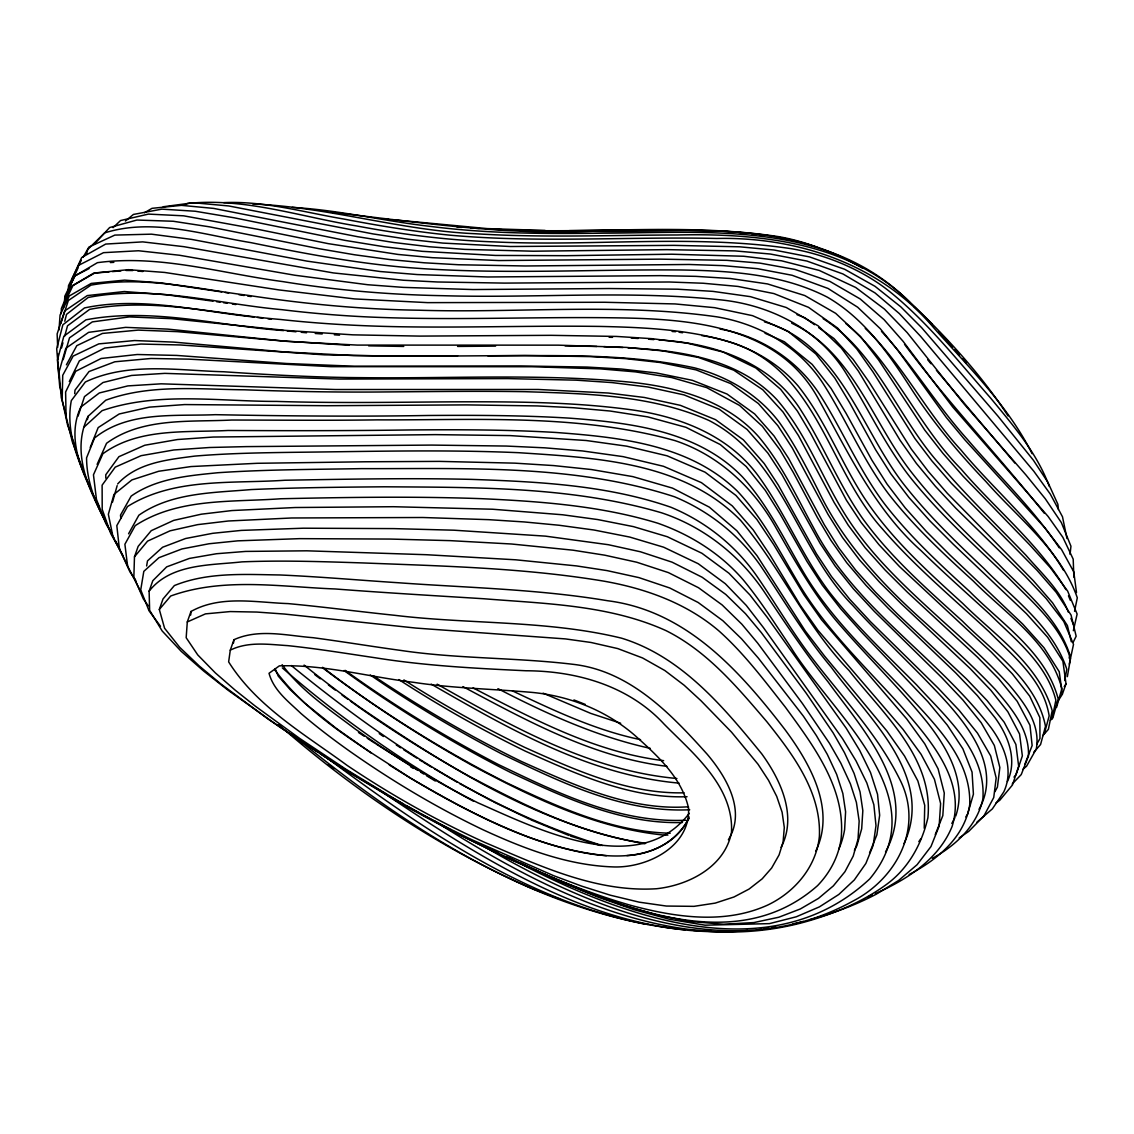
<?xml version="1.0" encoding="UTF-8"?>
<svg xmlns="http://www.w3.org/2000/svg" width="1134" height="1134" viewBox="0 0 1134 1134"><rect width="100%" height="100%" fill="white"/><g stroke="black" fill="none" stroke-linecap="round" stroke-linejoin="round"><path stroke-width="1.5" d="M61.25 313.735L61.364 308.519L70.521 286.859L93.739 273.124L109.006 271.877M64.964 301.545L65.035 298.072L74.192 276.413L97.411 262.677C159.851 254.243 221.385 273.478 282.905 281.615C335.777 290.176 389.246 294.755 442.799 295.69C535.106 298.341 627.754 290.219 719.821 299.787C770.681 304.734 820.208 329.98 846.9 374.73C868.403 408.835 885.399 445.79 910.446 477.598C939.703 514.184 974.673 545.525 1008.452 577.759C1032.124 601.956 1060.389 625.146 1070.453 658.712L1067.363 676.658M924.224 828.274L924.734 805.367L917.874 780.972L904.521 756.009L886.76 730.849L824.588 656.118L805.381 631.099L757.016 555.688L736.859 530.755L709.345 507.153L672.533 488.13L632.815 476.62L591.409 469.533L553.661 465.578L514.964 463.154L439.482 461.382L365.361 461.779L257.177 463.296L191.008 466.556L158.689 471.262L131.884 479.923L113.953 494.438L108.354 514.297L112.876 536.226L127.589 565.327M869.537 853.009L876.865 834.837L879.658 815.19L877.532 794.282L870.529 772.566L859.714 750.453L846.205 728.212L767.08 617.123L749.957 594.967L728.964 573.251L701.932 553.279L667.316 536.736L633.396 526.615L597.703 519.556L562.648 514.779L492.496 509.223L393.413 506.714L295.194 507.522L231.946 510.555L201.342 514.184L173.729 520.378L151.233 530.684L138.15 546.375L134.478 556.822L133.855 576.965L143.338 598.95L148.313 605.882M71.853 282.168L72.023 278.78L81.676 257.546L105.703 244.065L142.714 241.882L183.935 246.688L333.353 272.925L403.335 280.24L437.469 281.983L504.403 283.103L669.244 281.997L703.179 283.245L738.007 286.434L773.912 293.578L808.542 307.357L837.587 328.038L856.808 348.974L872.939 371.867L914.911 438.546L931.879 460.872L951.1 482.985L1036.958 570.204L1056.208 592.331L1071.077 615.11L1076.152 636.231L1073.246 642.113M187.294 621.942L186.174 637.719L197.727 654.885L215.375 672.93L235.177 690.152L255.462 706.269L299.489 738.291L346.012 769.277L395.114 799.186A658.585 345.048 19.4 0 0 471.914 839.741L553.704 875.717L581.813 886.178L610.404 895.222L639.193 902.168L666.367 906.052L693.994 906.349L715.242 903.103L733.996 896.98L749.064 889.07L762.19 878.822L771.644 868.02L779.086 854.908L783.098 842.009L784.303 827.508L782.106 812.213L776.719 796.408L768.54 780.334L757.994 764.188L731.515 732.139L700.954 700.699L684.185 685.262L664.864 670.548L642.567 657.961L617.775 648.591L590.984 642.468L565.441 638.91L416.15 628.094L284.436 614.047L256.865 612.062L230.202 611.566L205.467 613.877L187.294 621.942L190.966 611.495C220.506 594.953 255.901 602.48 288.107 603.6C323.7 606.917 359.152 611.623 394.717 615.308C470.128 624.423 547.283 620.085 621.446 638.144C681.449 656.487 723.379 706.907 761.665 753.741C780.674 779.88 797.486 815.941 781.099 847.367M190.71 614.997L190.966 611.495M58.996 329.966L60.059 315.068L69.316 295.96L91.188 283.415L124.627 280.126L161 282.89L221.782 291.934M63.49 307.924L63.731 304.621L72.987 285.499L94.859 272.968L128.298 269.679L164.671 272.443L279.12 289.935L354.503 298.922L427.603 302.636L604.677 302.268L675.155 303.94L714.647 307.683L752.579 315.677L788.031 331.312L815.842 353.936L834.78 378.019L849.735 402.839L875.519 449.603L890.7 473.601L908.929 497.5L930.149 521.116L953.453 544.419L1026.454 613.692L1047.674 637.308L1062.898 661.25L1066.017 683.83L1062.345 694.277L1057.016 702.598M64.482 301.275L64.879 295.974L75.17 275.661L89.033 268.616M68.281 289.057L68.55 285.527L78.841 265.214L103.492 252.669L138.518 250.756L179.484 255.249L294.939 275.25L367.77 284.733L403.392 287.384L472.949 289.553L608.816 288.532L677.508 289.198L712.903 291.367L750.396 296.654L786.287 307.512L818.195 325.883L841.343 348.067L858.353 371.059L900.084 440.29L916.343 463.352L935.337 486.231L955.735 508.117L1024.852 575.93L1046.158 598.539L1063.791 621.503L1073.515 644.353L1069.291 664.113M74.702 393.654L74.986 390.153L89.033 371.541L114.832 361.789L150.95 358.486L188.712 359.138L330.972 366.665L532.087 366.736L600.439 368.876L635.479 371.881L671.597 377.537L706.695 387.615L739.595 405.462L762.317 426.271L779.994 449.872L793.332 472.524L817.444 517.685L830.939 540.365L846.744 562.747L866.05 585.399L888.305 608.363L955.664 672.845L977.38 695.638L995.057 717.765A162.701 85.234 19.4 0 1 1007.417 781.51M1070.057 554.384L1070.95 546.219L1061.381 522.618L1045.236 498.691L1025.901 474.905L964.042 403.973L907.157 332.588L884.463 309.086L855.731 287.497L819.301 270.459L781.496 260.792L743.748 256.256L671.796 254.214L566.036 255.689L495.459 255.433L422.146 251.323L384.582 246.829L344.949 240.365L234.228 217.799L195.275 211.25L161.864 209.138L133.429 214.439L125.449 221.031M230.287 650.151L228.643 661.887C256.936 706.936 305.131 734.534 347.132 765.407C390.776 794.792 436.774 820.718 484.728 842.392C539.132 865.525 595.832 892.557 656.43 888.744C688.636 885.314 724.98 866.83 731.501 832.257C733.769 786.344 693.498 753.883 664.17 724.187C628.874 685.886 576.809 670.931 526.02 670.761C475.685 668.408 425.264 665.786 375.439 657.805C346.239 653.482 317.095 648.705 287.724 645.629C268.531 644.424 248.204 641.249 230.287 650.151L233.958 639.704C258.878 628.406 286.916 635.635 313.027 637.691C342.454 641.603 371.725 646.465 401.138 650.477C458.051 658.925 515.814 657.437 572.854 664.297C629.753 670.633 671.044 714.023 707.247 754.294C726.398 776.918 746.399 810.867 728.368 839.727M233.491 643.049L233.958 639.704M146.64 565.965L147.477 560.919L162.616 547.24L185.622 538.508L212.738 533.306L241.372 530.4L303.317 528.203L393.867 528.614L453.983 530.202L545.468 536.141L608.405 544.717L640.441 551.776L672.079 562.166L702.173 577.263L725.803 594.471L745.548 613.749L761.297 632.588L806.118 693.072L833.136 732.862L844.518 752.749L854.086 773.416L860.068 791.957L862.832 810.64L861.684 828.798L856.879 845.666L854.398 850.344M1064.812 680.584L1066.782 669.159C1052.721 626.634 1014.037 599.319 983.887 568.418C956.898 542.917 930.022 517.104 906.775 488.059C860.862 431.7 842.222 344.693 764.444 321.858M955.749 816.083C967.132 781.836 947.542 748.242 926.96 722.046C899.857 688.466 868.857 658.33 840.563 625.784C814.651 596.413 795.614 562.095 776.251 528.288C753.982 488.215 719.055 455.173 675.042 440.63C578.255 413.598 476.563 420.26 377.183 419.863C328.662 420.572 280.141 420.104 231.62 420.034C189.647 422.188 142.374 417.199 106.539 443.295L97.127 464.373M979.025 809.293C1001.719 768.639 969.159 726.639 942.354 697.566C913.182 666.112 881.472 637.124 852.655 605.329C797.145 549.267 783.013 458.788 709.019 420.487C651.398 394.916 587.242 393.711 525.269 391.698C478.732 390.947 432.182 391.599 385.645 391.939C338.612 392.407 291.58 391.556 244.575 389.798C198.266 389.401 150.156 383.944 105.76 400.217L88.069 416.334C70.733 451.8 88.764 490.086 106.001 521.782M87.403 419.665L88.069 416.334M1074.564 611.297L1077.3 597.774C1060.715 550.132 1018.346 518.522 986.07 481.723C958.372 452.764 932.573 421.891 910.857 388.154C888.546 353.326 863.98 318.385 827.451 297.221C782.403 273.96 730.962 270.842 681.208 269.977C587.738 269.183 494.084 275.179 400.784 266.958C350.335 262.252 300.51 252.797 250.912 242.633C202.915 234.766 152.778 217.714 104.583 232.924L87.786 249.423L86.425 254.229M1052.054 718.899L1055.867 700.217C1046.625 663.673 1015.128 639.392 989.543 613.99C966.565 593.054 943.332 572.386 921.077 550.685C874.101 508.826 847.665 451.375 817.614 397.51C776.549 323.955 687.034 318.682 612.147 317.789C536.113 316.811 460.05 320.1 384.029 317.563A762.204 399.338 19.4 0 1 282.012 309.681C217.643 303.884 152.75 284.79 88.183 297.477L66.523 314.373L64.766 321.22M1069.135 658.103L1069.844 654.8C1057.526 617.094 1025.108 591.565 998.388 564.052C968.493 535.276 938.357 506.515 912.672 473.799C872.67 423.592 853.633 352.419 791.73 323.204M1073.345 630.731L1077.116 614.061L1067.633 591.041L1050.396 567.751L1029.601 544.745L963.22 476.337L942.907 453.302L924.706 430.027L878.666 360.045L860.593 336.614L835.673 313.324L804.757 295.535L767.534 283.939L730.367 278.51L695.808 276.356L660.186 275.647L487.748 276.98L417.213 274.556L380.173 271.522L307.016 261.132L191.448 239.373L151.46 234.171L114.832 235.092L88.891 247.084L83.023 257.404M61.548 347.911L62.923 342.808M64.766 336.004L67.516 325.798L89.614 309.384C153.062 297.08 216.977 314.331 280.325 319.462C323.8 324.225 367.487 326.45 411.203 326.904C474.451 327.613 537.7 325.529 600.935 326.436C645.898 327.485 691.471 329.47 734.563 343.503C817.586 372.788 828.911 469.873 882.337 528.798C914.798 566.476 953.141 598.327 989.486 632.077C1013.399 656.345 1043.521 680.272 1049.163 715.894L1044.244 734.067M112.493 502.192L117.156 485.636M1056.519 707.503L1061.878 688.593C1049.744 641.986 1005.532 613.664 973.355 581.09C943.474 553.817 913.65 526.162 888.73 494.141C863.073 460.291 846.715 420.771 824.049 385.05C800.561 347.543 760.234 324.083 717.085 316.868C618.37 302.75 518.408 313.239 419.126 310.22C361.888 309.44 304.833 303.983 248.275 295.393C196.182 288.816 143.465 275.605 90.933 285.144L68.352 300.524L60.811 323.474M63.192 359.691L69.5 337.833L92.308 321.9L129.276 316.91L171.291 318.654L285.612 330.405L352.887 334.842L419.665 336.103L551.195 335.324L616.4 336.429L652.206 338.697L687.275 343.163L723.095 352.022L755.896 368.026L780.631 389.302L797.429 411.132L810.682 433.429L846.389 500.165L861.117 522.462L878.921 544.632L899.418 566.49L991.343 652.135L1012.379 673.922L1029.686 696.092L1039.864 717.595L1039.963 738.546L1036.717 744.301M78.062 416.135L84.483 396.617L102.996 382.512L131.544 375.453L164.799 373.369L339.094 379.068L507.72 378.6L576.313 380.173L611.963 382.583L647.982 387.02L684.043 394.901L719.197 409.204L747.065 429.417L767.888 453.09L781.978 474.622L820.08 543.285L835.205 566.135L853.378 588.801L874.201 611.269L941.801 677.65L962.922 700.018L981.179 722.698L994.362 745.492L999.848 767.52L997.41 787.067L994.943 791.688M317.435 751.885L280.141 727.291L228.118 690.266L203.723 671.101L181.242 651.37L162.19 631L149.631 610.305L149.121 591.168L152.792 580.721L166.684 566.858L189.421 558.424L216.523 553.732L245.624 551.422L306.79 550.812L426.327 554.71L515.715 559.799L576.554 565.923L607.016 570.6L638.938 577.617L669.755 587.979L698.19 602.508L722.854 620.709L741.508 638.782L758.263 658.004L803.396 716.178L816.423 735.64L827.267 754.308L836.679 774.437L842.846 793.474L845.595 811.802L844.617 829.564A300.439 157.413 19.4 0 1 838.82 849.125M159.313 609.468L170.695 596.016C223.327 576.965 280.679 586.902 335.253 588.971C384.823 592.77 434.435 595.676 484.048 598.766C545.298 603.713 608.944 604.847 665.899 630.575C707.276 651.199 737.341 687.19 766.825 721.692C792.978 754.507 821.342 792.127 819.386 836.311C816.452 866.787 794.679 892.245 767.633 905.088C724.3 924.734 675.028 917.222 630.66 905.329C578.794 890.388 529.337 868.346 480.688 845.199A783.225 410.352 19.4 0 1 396.617 801.015L343.73 769.291L268.092 719.069L220.974 684.043L199.286 666.012L179.696 647.316L164.586 628.25L159.313 609.468L162.984 599.021L174.367 585.569C207.72 571.975 244.547 574.47 279.815 574.966C319.462 576.696 358.996 580.183 398.601 582.763C468.328 587.823 538.537 589.141 607.611 600.736C686.183 610.659 739.524 670.619 785.026 729.672C809.959 763.352 836.127 809.307 815.7 851.265M1024.923 764.118L1032.138 745.548L1029.984 725.278L1017.198 701.308L998.813 678.883L977.48 657.167L907.186 592.005L885.073 569.991L865.072 547.679L848.161 525.099L834.114 502.433L798.407 435.527L783.041 412.011L762.757 389.742L733.755 370.18L698.26 357.408L662.71 350.874L626.28 347.387L558.396 345.161L357.238 345.09L288.093 341.476L177.499 331.652L138.22 330.107L102.457 333.439L76.8 345.657L66.41 364.836M935.266 834.539L942.822 815.63L944.282 793.049L938.101 768.824L924.777 743.861L906.676 718.885L821.498 619.703L803.893 594.684L773.686 544.589L756.931 519.528L735.938 495.445L705.093 472.198L667.118 455.825L626.776 446.186L586.15 440.502L510.031 435.598L435.371 434.634L213.178 437.044L177.528 439.524L144.783 445.237L118.914 456.69L105.788 474.721L105.802 478.179M90.238 447.406L98.19 427.589L119.212 413.981L149.447 407.134L184.601 404.569L326.734 405.717L466.627 404.895L537.232 405.929L573.35 407.716L610.149 411.032L647.798 416.887L685.886 427.291L720.26 444.542L746.2 466.528L765.308 490.398L780.135 514.099L806.969 561.429L822.306 585.13L840.648 608.717L861.528 632.077L927.853 701.663L947.315 725.122L962.879 748.794L972.051 772.084L973.411 794.169L967.6 814.212L965.785 816.934M689.132 816.948C679.181 841.045 651.937 854.384 626.904 855.603M885.512 851.974C919.575 789.703 862.379 729.346 828.075 681.888C804.927 652.957 784.53 622.042 763.905 591.31C739.226 554.923 703.434 526.743 661.59 512.809C571.805 486.458 477.116 487.45 384.369 486.798C339.959 487.181 295.535 487.606 251.153 489.562C213.05 492.865 171.447 492.468 138.844 515.233L128.567 533.802M72.491 280.126L78.005 267.993M69.287 381.534L79.366 360.853L104.796 348.039L140.914 344.056L180.349 344.977L324.352 354.829L391.471 356.133L457.612 355.878M951.823 823.454L954.97 817.557M77.991 266.249L81.35 260.352M904.039 843.568C935.55 775.996 867.071 716.773 831.165 667.104C804.389 635.338 783.339 599.489 760.163 565.157C738.702 534.61 709.019 511.108 674.56 496.791C573.875 463.877 466.216 468.98 361.661 468.626C313.679 469.448 265.639 469.519 217.728 472.736C187.904 475.741 156.464 478.364 131.175 496.097L120.487 515.162L120.842 518.465M1064.245 686.609L1066.017 683.83M689.259 813.333C638.3 879.8 537.644 829.138 477.726 802.73C434.917 781.298 393.881 756.378 354.814 728.737C329.2 709.289 301.261 690.975 282.125 664.68M689.047 818.45C656.855 875.363 579.346 855.348 529.266 837.36C480.036 818.62 433.67 793.077 389.246 764.911M918.838 841.626L920.808 838.749M1013.98 777.116L1016.092 774.579L1022.358 755.896L1019.551 733.981L1007.842 711.741L990.847 690.252L969.924 668.323L901.19 603.685L879.332 581.912L859.444 559.827L842.519 537.53L828.004 514.354L792.241 447.887L777.796 425.604L758.348 403.506L730.693 383.59L696.106 369.897L660.116 362.497L625.004 358.599L590.757 356.615L524.716 355.495L419.793 356.246L353.567 355.537L284.421 351.923L173.828 342.114L134.549 340.554L98.786 343.885L73.129 356.104L62.739 375.283L62.157 399.792L67.53 424.896L75.397 447.094M134.478 556.822L147.562 541.131L170.057 530.825L197.67 524.631L228.274 521.002L291.523 517.983L422.84 517.501L488.825 519.67L524.22 521.938L558.977 525.24L594.032 530.017L629.724 537.062L663.645 547.198L698.26 563.74L725.292 583.698L746.285 605.414L763.409 627.57L842.534 738.659L856.042 760.9L866.858 783.013L873.86 804.743L875.987 825.637L873.194 845.284L865.866 863.456L854.327 879.927L838.791 894.485L819.414 906.874L796.295 916.782L769.433 923.629L705.107 925.188L669.641 919.305L633.821 909.624L598.554 897.278L564.094 883.145L520.988 863.187M1033.74 752.267L1040.573 744.514L1045.491 726.341C1036.618 680.513 993.427 652.39 962.511 621.219C926.988 588.985 890.388 557.134 862.251 517.954C838.706 484.232 823.539 445.676 801.454 411.089C772.183 363.376 715.923 343.758 662.525 340.186L659.052 339.945M1042.628 735.838L1048.383 729.36L1052.196 710.678C1038.801 664.24 995.411 635.933 962.695 603.401C926.535 570.487 889.623 537.275 862.931 495.856C839.996 459.993 824.872 419.438 798.138 385.985C773.742 357.579 738.362 341.008 701.719 335.579M94.576 243.824L109.615 227.551L136.888 220.039L173.247 221.258L209.549 226.843L318.909 248.686L354.517 254.767L389.77 259.558L424.286 262.79L458.533 264.746L525.269 265.98L689.132 264.477L723.364 265.654L757.498 268.687L792.142 275.279L828.047 288.475L857.658 307.215L880.211 328.633L898.156 350.746L946.38 417.581L964.736 439.68L1044.683 527.664L1061.58 549.607L1073.77 571.819L1076.506 592.558M1012.194 784.019L1021.252 774.565L1028.467 756.009C1029.516 729.516 1011.415 708.254 995.142 689.33C973.496 666.438 950.065 645.374 926.804 624.168C883.655 585.81 843.172 542.973 818.181 490.271C806.387 467.038 794.509 443.763 779.384 422.458C758.547 394.675 727.858 376.658 694.589 367.87C626.691 353.156 556.78 355.793 487.748 355.764M149.121 591.168C170.851 563.499 210.173 565.398 241.953 561.869C282.366 560.224 322.807 561.628 363.206 562.946C443.394 566.079 524.007 567.893 603.345 581.062C645.203 588.362 686.594 603.118 719.183 631.156C744.315 653.68 764.599 680.783 785.38 707.191C813.475 745.747 846.814 789.462 840.946 840.025A300.439 157.413 19.4 0 1 817.557 885.64C729.587 963.432 603.642 898.766 512.611 860.38A871.848 456.789 19.4 0 1 452.764 830.924M1050.368 720.345L1052.848 717.964L1058.206 699.04C1046.072 652.447 1001.861 624.111 969.683 591.537C939.803 564.264 909.978 536.609 885.059 504.587C859.402 470.738 843.044 431.218 820.378 395.497C797.996 360.357 760.914 336.231 719.977 329.044M113.088 227.636L120.53 220.549L148.426 214.099L183.68 215.829L257.602 229.266L328.208 243.64L398.02 254.441L432.196 257.673L498.818 260.551L660.3 259.147L726.88 260.338L760.021 263.131L795.09 269.467L829.89 281.402L860.224 298.979L884.052 319.66L903.089 341.32L952.73 407.035L1048.1 516.452L1062.898 537.36L1073.189 559.133L1073.87 577.22M84.398 426.781L102.088 410.664C158.15 391.372 218.508 401.535 276.54 401.408C334.884 403.265 393.271 402.23 451.63 401.847C511.335 401.663 571.267 401.663 630.532 409.686C678.472 416.192 727.178 434.591 757.172 474.395C784.742 511.59 801.61 555.391 829.564 592.345C855.688 625.77 886.731 654.786 916.541 684.823C945.756 716.943 986.24 751.289 982.894 798.917C977.097 825.892 955.679 845.567 932.332 858.353M976.955 822.136L992.363 808.882L1003.76 791.957A162.701 85.234 19.4 0 0 991.399 728.212C937.322 657.011 855.901 608.873 813.773 528.146C796.678 496.933 781.765 464.146 758.646 436.732C726.611 400.699 678.16 387.346 631.808 382.328C541.896 373.369 451.445 378.728 361.278 377.665C315.351 377.409 269.481 374.83 223.667 371.754C177.712 370.577 128.496 361.647 85.362 381.988L71.314 400.614C65.744 429.871 76.829 458.703 89.175 484.785M1022.684 769.49L1026.539 766.258L1036.292 749.007C1040.771 723.69 1024.002 702.513 1008.707 684.369C987.586 661.491 964.41 640.667 941.305 619.83C905.017 586.817 868.19 553.066 842.718 510.612C820.477 473.842 805.466 432.522 776.96 399.763C738.957 359.053 681.038 350.519 628.066 347.855M117.624 483.991C137.271 462.544 167.506 459.695 194.679 456.109C228.147 453.274 261.756 452.749 295.322 452.296C369.755 451.488 444.23 449.475 518.635 452.693C595.69 457.796 683.037 461.609 740.53 520.293C780.66 567.524 805.664 625.713 849.097 670.548C882.904 713.725 933.693 757.767 927.895 817.827C921.729 843.979 908.646 868.162 886.675 884.293C864.151 900.779 838.366 911.864 811.788 919.986C678.061 960.498 545.156 891.494 434.974 821.257M995.723 803.212L999.791 800.25L1012.421 785.04L1018.686 766.343L1015.88 744.428L1004.171 722.188L987.175 700.699L966.267 678.784L897.518 614.132L875.661 592.359L855.773 570.274L838.848 547.977L824.333 524.801L788.569 458.334L774.125 436.051L754.677 413.953L727.022 394.037L692.435 380.344L656.444 372.944L621.333 369.046L587.086 367.062L521.045 365.942L354.432 366.239L286.463 363.49L176.677 355.424L137.242 354.503L101.124 358.486L75.694 371.3L65.616 391.981L66.07 416.49L72.335 441.835L81.988 466.769M959.166 837.969L968.748 831.378L983.873 816.012L993.738 797.514L996.176 777.967L990.691 755.939L977.508 733.159L959.251 710.465L938.13 688.097L870.529 621.73L849.706 599.248L831.534 576.582L816.409 553.732L778.307 485.068L764.217 463.551L743.394 439.864L715.526 419.651L680.372 405.348L644.31 397.467L608.292 393.03L538.154 389.472L335.423 389.529L161.127 383.816L127.873 385.9L99.324 392.959L80.812 407.063C65.077 440.559 84.37 476.875 99.253 507.139M144.472 212.738L152.013 208.33L181.44 205.353L213.702 208.415L357.55 236.694L393.881 242.52L429.602 246.773L464.713 249.381L533.193 251.209L666.962 249.65L734.974 250.898L770.34 254.03L806.912 261.061L842.945 273.96L874.994 292.898L899.375 313.608L920.666 336.415L1033.854 471.305L1050.254 494.027L1062.501 516.792L1066.966 538.522M909.17 874.484C936.967 859.969 964.665 837.388 969.74 804.616C971.314 756.647 931.864 721.805 902.508 688.82C867.085 651.979 829.408 616.301 803.297 571.876C784.274 539.472 767.945 505.084 742.529 476.975C697.849 430.693 630.589 422.769 569.679 418.163C522.434 415.257 475.089 415.157 427.787 415.483C356.969 416.688 286.165 416.036 215.361 414.675C174.735 416.419 128.227 410.749 94.519 438.05L86.567 457.853C86.652 485.026 98.474 510.144 111.784 533.221M184.53 204.97L187.705 203.44C244.958 197.458 300.609 216.934 356.558 225.921C402.06 234.525 448.1 240.295 494.396 241.911C593.11 246.574 692.562 234.171 790.724 248.601A123.138 64.51 19.4 0 1 888.872 290.956C927.513 321.928 958.117 361.193 990.677 398.133C1013.13 425.392 1036.958 452.82 1049.304 486.415M867.68 897.037L872.273 894.995M875.349 893.635C906.661 879.672 938.583 859.572 952.078 826.53C966.211 781.057 931.085 741.083 903.571 709.076C868.304 669.542 829.011 632.956 801.043 587.54C781.099 554.625 764.103 519.443 737.412 491.206C689.387 444.202 619.178 437.185 555.433 432.437C506.813 429.616 458.093 429.559 409.402 429.956C348.918 430.821 288.433 430.778 227.948 430.481C185.976 432.635 138.702 427.66 102.868 453.756L93.456 474.82L96.447 499.314L105.802 523.384L113.939 538.126M763.508 929.157L768.71 928.236M772.169 927.612L775.628 927.002M163.211 206.757L193.46 202.731L228.785 205.963L373.043 233.916L408.197 239.274L442.77 243.087L510.371 246.517L674.078 245.369L739.552 246.801L774.026 250.004L809.577 256.922L844.674 269.282L875.009 286.321L900.807 306.846L921.602 327.641L997.948 416.135L1033.372 460.191L1047.887 482.276L1057.88 504.276L1058.433 509.464M684.1 792.808C627.811 794.197 574.81 769.802 524.418 747.249C483.027 727.092 442.714 704.724 403.917 679.932M112.394 271.593L120.884 270.898M125.973 270.473L132.749 270.53M687.062 796.72C630.079 798.705 576.313 774.04 525.382 751.162C481.808 729.913 439.538 705.986 398.87 679.592M688.48 806.77C629.767 810.98 574.116 784.969 521.725 761.609C474.976 738.914 429.928 712.847 386.425 684.468A897.915 470.44 19.4 0 1 373.412 675.821M747.66 930.518C609.482 942.808 486.755 862.265 377.112 788.569M756.491 929.852L761.779 929.455M110.324 262.549L113.825 262.351M682.427 822.504C621.517 824.375 564.278 797.542 510.272 772.311C462.998 748.511 417.553 721.252 373.795 691.499A882.408 462.318 19.4 0 1 344.07 670.534M670.222 833.221C612.332 831.832 558.141 807.11 506.6 782.758C459.327 758.958 413.882 731.699 370.123 701.946A882.408 462.318 19.4 0 1 322.538 667.756M710.791 930.83L693.611 930.504M223.795 202.632C264.35 200.775 304.011 212.342 343.701 219.018C378.515 225.694 413.513 231.492 448.795 235.064C537.927 243.229 627.442 236.425 716.745 238.466C797.783 236.68 880.565 264.42 933.75 327.825C969.031 367.515 1008.041 405.731 1032.082 453.671M667.94 835.049L664.524 835.134C596.314 828.458 533.575 798.123 473.842 766.357C421.125 737.057 370.435 704.072 322.595 667.316M569.24 230.656L658.67 229.734M495.572 346.111L457.583 346.437M662.029 229.734L714.477 230.797M689.713 809.761C622.991 812.922 560.82 782.276 502.178 754.138C456.633 730.494 412.549 704.086 370.279 674.985M686.042 820.208C619.32 823.383 557.148 792.737 498.506 764.585C445.223 736.902 393.881 705.461 345.161 670.364M565.072 345.884L596.81 346.451M403.747 346.437L368.635 345.827M252.754 204.007C327.683 206.799 400.316 230.528 475.373 233.732C542.534 237.956 609.823 235.121 677.026 234.979C758.476 233.179 847.736 241.726 909.213 301.431C945.685 336.259 980.456 373.596 1008.083 415.923M545.128 230.457L487.28 228.6L392.321 219.684M603.883 346.635L622.949 347.528M292.203 207.394C339.109 209.974 385.078 221.343 431.728 226.545C488.726 233.802 546.262 233.902 603.614 233.165C708.509 232.824 830.173 220.35 910.333 303.033M331.326 212.2C418.092 222.321 504.956 235.362 592.671 231.364C676.502 232.924 766.06 220.407 844.036 258.113M609.128 337.266L612.516 337.365M488.102 229.04L502.093 229.635M509.081 229.933C598.681 233.505 688.976 223.2 778.037 236.552A112.464 58.925 19.4 0 1 817.316 247.34M721.352 231.138L733.344 231.903M349.215 345.303L281.941 340.852L167.619 329.101L125.605 327.372L88.65 332.347L65.829 348.28L59.039 371.824L61.264 397.58L66.311 416.008M470.553 227.948L479.328 228.487M315.252 333.481L322.198 333.963M334.332 334.799L339.534 335.154M457.03 227.041L461.992 227.395M631.213 338.017L638.173 338.499M648.605 339.222L653.822 339.59M672.164 331.482L675.566 331.723M685.078 929.767C547.736 916.839 430.126 834.298 322.339 754.479M606.35 855.66C535.262 848.756 471.021 813.234 410.281 778.009C362.356 746.413 309.199 716.716 274.683 669.726M385.39 219.032L388.863 219.358M663.631 760.659C595.435 752.381 533.278 719.098 473.062 687.899M137.824 271.026L142.912 271.522M283.684 330.589C217.941 325.784 151.758 307.257 85.943 319.831L63.844 336.245L57.423 360.059L59.691 386.141L61.959 394.561M287.2 330.93L295.988 331.78M301.261 332.29L306.534 332.786M738.447 232.427L743.55 232.952M752.055 233.831L755.457 234.171M648.294 924.465L644.821 924.068C511.93 897.93 396.475 819.499 293.167 735.342M678.982 783.112C588.815 775.089 508.188 728.354 431.189 684.128M666.92 766.329C593.578 757.469 527.154 720.941 462.913 686.609M676.899 778.505C589.921 770.666 511.803 726.341 437.157 684.171M254.044 317.024C197.826 311.127 140.885 296.13 84.511 307.924L62.852 324.82L56.7 348.776L58.911 374.957M257.517 317.463L262.719 318.13M267.936 318.796L271.395 319.235M679.053 332.234L682.54 332.758M213.05 301.162L166.358 294.741L124.329 291.537L87.261 295.591L64.681 310.971L57.139 333.935L57.678 347.373M216.566 301.687L220.067 302.211M223.568 302.721L227.069 303.246M232.328 304.025L235.829 304.55M645.643 843.242C582.975 835.035 525.524 805.778 470.171 776.804C428.893 753.812 388.764 728.723 350.434 701.053M238.976 294.698L244.179 295.506M247.651 296.045L251.124 296.598M225.212 292.487L228.643 293.04M644.906 843.781C539.897 825.495 447.377 766.697 360.527 707.786A860.89 451.034 19.4 0 1 304.096 665.091M758.859 234.525L762.218 235.177M640.554 739.651C595.548 730.339 553.548 710.352 512.228 690.776M650.278 748.355C596.711 736.618 546.404 713.768 497.925 688.65M602.423 845.539C486.812 810.257 384.171 741.438 291.282 665.53M570.416 836.056L600.382 845.51M620.695 723.251L590.729 713.385L543.101 693.158M532.186 888.659L559.969 899.219M573.932 699.947L585.3 704.427M797.004 314.671L804.871 317.803L814.552 324.693M530.868 819.839L568.829 835.418M765.025 333.24L784.359 341.759L812.171 364.383L831.109 388.466L846.063 413.286L871.848 460.064L887.029 484.048L905.258 507.947L926.478 531.562L949.782 554.866L1022.783 624.139L1044.003 647.755L1059.227 671.697L1062.345 694.277M530.613 887.936C438.447 847.722 354.276 790.681 278.638 724.739M847.226 259.629L862.435 268.106M493.446 801.823L529.309 819.088M498.407 852.867L486.075 846.758M506.033 856.539L554.795 879.077L589.085 893.181L622.708 905.173L658.372 915.294L690.904 921.559L723.776 924.253L753.926 922.566L778.831 917.222L800.321 908.972L818.479 898.397L833.348 885.895L844.943 871.72L853.207 856.113L858.013 839.245L859.161 821.087L856.397 802.404L850.415 783.877L840.847 763.196L829.464 743.309L802.447 703.519L757.625 643.049L741.877 624.21L722.131 604.932L698.501 587.724L668.408 572.613L636.769 562.237L604.734 555.178L573.109 550.203L511.604 544.008L450.326 540.649L390.195 539.061L299.645 538.65L237.701 540.847L209.067 543.753L181.95 548.955L158.944 557.687L143.805 571.366L140.729 589.878L149.008 610.758L160.504 626.28M508.783 857.573C614.855 914.032 767.534 974.347 869.75 878.893C938.172 796.777 830.853 712.932 790.455 646.734C775.231 624.097 760.687 600.949 743.28 579.899C720.501 553.576 690.62 534.766 657.918 523.256C600.793 505.75 540.805 501.384 481.426 498.677C414.576 496.253 347.67 497.287 280.807 498.747C231.974 502.319 177.882 497.713 135.173 525.68L124.896 544.249L127.589 566.079L140.885 591.891M459.809 783.693L491.915 801.001M473.544 801.256C423.251 774.182 375.765 742.09 330.433 707.403A839.656 439.921 19.4 0 1 282.309 667.869M480.192 844.192C589.751 908.915 730.934 968.464 853.165 900.977C897.533 877.914 924.04 826.601 899.687 779.2C876.213 731.997 838.919 693.98 807.606 652.121C789.406 627.4 773.912 600.878 756.491 575.618C735.03 545.057 705.348 521.555 670.889 507.238C606.917 485.054 538.607 481.723 471.517 479.384C409.261 477.924 347.004 479.172 284.762 480.249C232.314 483.821 173.913 477.414 127.504 506.544L116.816 525.623L119.353 548.672L129.942 571.876L135.74 580.424M403.378 804.049L388.608 795.643M406.312 805.707L419.537 813.149M823.171 318.697C877.149 352.83 897.873 417.581 939.236 463.749C966.437 495.813 996.786 524.957 1025.93 555.206C1041.225 573.081 1060.021 589.708 1068.384 612.232M423.974 762.615L431.43 767.023M434.421 768.781L456.789 781.992M385.588 793.857L360.017 778.647M410.465 766.669L413.4 768.441M420.7 772.169L423.62 773.941M426.526 775.713L435.272 781.014M336.387 764.033L342.298 767.69M345.246 769.518L357.068 776.818M417.794 770.383L375.935 743.904M396.305 744.995L400.671 747.788M403.576 749.645L416.674 758.008M419.58 759.879L422.486 761.736M320.355 753.756L334.913 763.125M358.486 732.465L364.298 736.292M367.218 738.206L374.489 742.983M379.238 733.613L383.434 736.49M371.201 753.061L336.259 728.368L304.663 703.052L290.134 689.571L278.298 676.148L275.179 668.748M342 695.071L347.614 699.068M818.705 327.655L833.915 338.485L853.151 359.421L869.268 382.314L911.24 448.993L928.207 471.319L947.429 493.432L1033.287 580.651L1052.536 602.792L1067.406 625.571L1071.318 641.801M845.893 323.573C893.932 363.575 917.208 424.853 961.037 469.022C995.595 509.421 1038.687 543.569 1065.917 589.623M314.883 674.702L320.284 678.784M328.378 684.908L335.14 690.025M328.364 764.529L333.878 768.852M290.644 734.01L295.889 738.418M298.511 740.615L302.452 743.918M865.256 328.378C902.919 364.113 925.84 412.138 961.065 450.127C994.66 490.625 1036.504 524.943 1063.607 570.43M913.99 306.52L932.02 324.296M938.952 331.723L952.73 346.933M881.501 331.383C912.856 365.091 936.5 404.994 967.245 439.227C998.019 475.302 1032.791 508.23 1059.241 547.821M954.998 349.598L959.52 354.914M962.922 358.897L966.31 362.88M927.782 359.861L931.014 363.759M1014.944 463.126L936.415 370.294M904.549 344.353C948.35 403.024 998.813 456.222 1044.414 513.362M123.096 555.816L110.792 533.618L102.202 509.393L102.117 485.168L115.243 467.137L141.112 455.684L173.856 449.971L209.507 447.505L246.319 446.612L431.7 445.081L506.359 446.059L544.774 447.831L582.479 450.949L623.105 456.633L663.447 466.287L701.422 482.645L732.281 505.892L753.26 529.975L770.014 555.036L800.221 605.131L817.827 630.15L903.004 729.332L921.106 754.308L934.43 779.271L940.61 803.496L939.15 826.091L930.971 846.559L917.08 864.718L898.497 880.551L876.199 894.216A526.587 275.888 19.4 0 1 810.045 919.674M115.569 541.074L119.637 548.445M1068.483 595.818L1070.411 600.467M1070.921 618.37L1073.444 624.522M57.947 354.091L58.146 359.138M451.275 830.145A871.848 456.789 19.4 0 1 421.012 813.971M803.283 921.446A526.587 275.888 19.4 0 1 792.949 923.941M688.536 808.131C690.606 846.928 646.55 868.389 612.729 866.9C567.17 865.256 523.837 848.586 482.9 829.705C436.349 807.465 391.939 780.901 349.754 751.261C332.985 739.354 316.599 726.908 300.992 713.499C288.603 701.677 273.719 690.578 269.027 673.284L279.361 665.856C324.707 664.453 368.933 676.97 413.697 682.342C451.389 688.111 489.534 688.848 527.466 692.024C566.787 694.802 604.946 709.544 634.87 735.413C657.21 755.457 681.775 777.612 688.536 808.131"/></g></svg>
